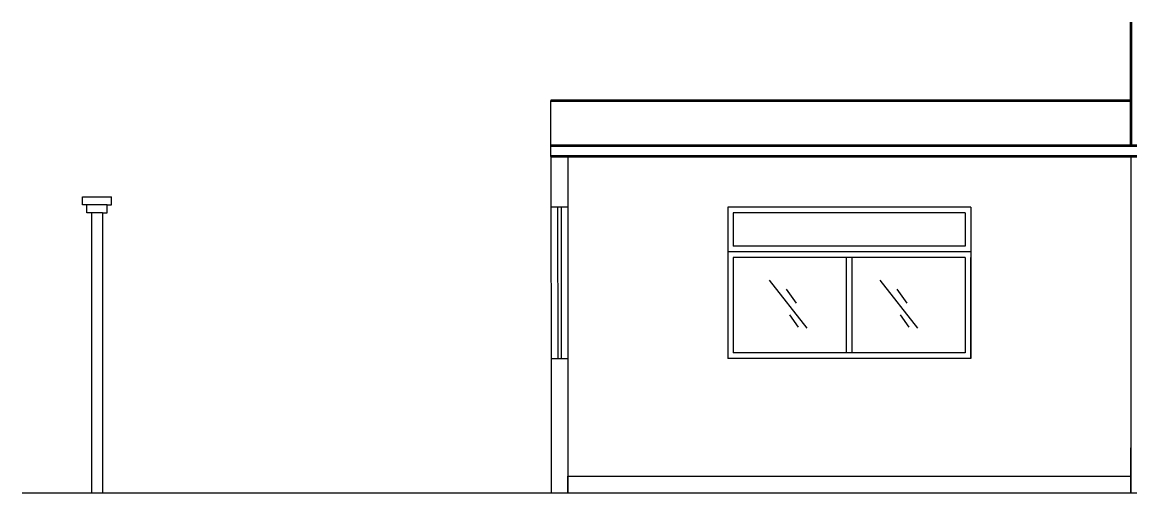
# Model space of a CAD drawing. Header units: centimetres. Extents: x 48 to 15845, y 265 to 7947.
# Drawn here: x 51.87 to 61.77, y 277.89 to 282.09 of the extents above; entities that cross this region are included whole.
import ezdxf

# ---------------------------------------------------------------- set-up
doc = ezdxf.new("R2010")
doc.units = ezdxf.units.CM
for name, color, linetype, lineweight in [('bajo', 152, 'Continuous', 13), ('carga', 10, 'Continuous', 35), ('LOSA', 122, 'Continuous', 60), ('PUERTAS Y VENTANAS', 210, 'Continuous', 5), ('TIERRA', 3, 'Continuous', 90)]:
    doc.layers.add(name, color=color, linetype=linetype, lineweight=lineweight)
doc.layers.add('MUEBLES', color=7, linetype='Continuous', lineweight=20, true_color=0xf79608)
doc.layers.add('niveles', color=7, linetype='Continuous', lineweight=5, true_color=0xf0c70f)

msp = doc.modelspace()

# ---------------------------------------------------------------- linework, layer by layer
at = {"layer": 'bajo', "linetype": 'ByBlock', "lineweight": -2}
msp.add_line((61.7652, 277.8913), (61.7652, 278.2913), dxfattribs=at)
at = {"layer": 'carga', "linetype": 'ByBlock', "lineweight": 25}
for p, q in [((56.5858, 280.8913), (56.5864, 280.4413)), ((56.7398, 280.8913), (56.7398, 280.4413)), ((56.5882, 279.0913), (56.5898, 277.8913)), ((56.7398, 279.0913), (56.7398, 277.8913))]:
    msp.add_line(p, q, dxfattribs=at)
at = {"layer": 'carga', "linetype": 'ByBlock', "lineweight": 30}
msp.add_line((61.7652, 280.8913), (61.7652, 277.8913), dxfattribs=at)
at = {"layer": 'LOSA', "linetype": 'ByBlock', "lineweight": 53}
for p, q in [((61.7652, 282.0913), (61.7652, 280.9913)), ((56.5858, 281.3913), (61.7652, 281.3913)), ((56.5858, 280.9913), (63.0692, 280.9913)), ((63.2192, 280.8913), (56.5858, 280.8913))]:
    msp.add_line(p, q, dxfattribs=at)
at = {"layer": 'LOSA', "linetype": 'ByBlock', "lineweight": 25}
for p, q in [((56.5858, 280.8913), (56.5858, 281.3913)), ((52.4048, 280.4613), (52.4048, 280.5313)), ((52.4048, 280.5313), (52.6648, 280.5313)), ((52.4448, 280.4613), (52.4048, 280.4613)), ((52.6248, 280.4613), (52.4448, 280.4613)), ((52.4448, 280.3913), (52.4448, 280.4613)), ((52.6248, 280.3913), (52.6248, 280.4613)), ((52.6248, 280.4613), (52.6648, 280.4613)), ((52.6648, 280.4613), (52.6648, 280.5313)), ((52.4848, 280.3913), (52.4448, 280.3913)), ((52.5848, 280.3913), (52.4848, 280.3913)), ((52.4848, 280.3913), (52.4848, 277.8913)), ((52.4848, 280.3913), (52.4848, 277.8913)), ((52.5848, 280.3913), (52.5848, 277.8913)), ((52.5848, 280.3913), (52.6248, 280.3913)), ((56.7398, 277.8913), (56.7398, 278.0413))]:
    msp.add_line(p, q, dxfattribs=at)
at = {"layer": 'LOSA', "linetype": 'ByBlock'}
msp.add_line((56.5898, 280.6913), (56.5858, 280.6913), dxfattribs=at)
at = {"layer": 'MUEBLES', "linetype": 'ByBlock', "lineweight": -2}
for p, q in [((58.8759, 279.3615), (58.5402, 279.7894)), ((59.8637, 279.3615), (59.528, 279.7894)), ((58.7801, 279.5845), (58.691, 279.7075)), ((59.7679, 279.5845), (59.6788, 279.7075)), ((58.7972, 279.3706), (58.7195, 279.4792)), ((59.7851, 279.3706), (59.7074, 279.4792))]:
    msp.add_line(p, q, dxfattribs=at)
at = {"layer": 'niveles', "linetype": 'ByBlock', "lineweight": 25}
msp.add_line((56.7398, 278.0413), (61.7652, 278.0413), dxfattribs=at)
at = {"layer": 'PUERTAS Y VENTANAS', "linetype": 'ByBlock', "lineweight": 25}
for p, q in [((56.5864, 280.4413), (56.5882, 279.0913)), ((56.7398, 280.4413), (56.5864, 280.4413)), ((56.6464, 280.4413), (56.6482, 279.0913)), ((56.6798, 280.4413), (56.6798, 279.0913)), ((56.7398, 280.4413), (56.7398, 279.0913)), ((56.5898, 279.0913), (56.7398, 279.0913))]:
    msp.add_line(p, q, dxfattribs=at)
at = {"layer": 'PUERTAS Y VENTANAS', "linetype": 'ByBlock', "lineweight": -2}
for p, q in [((58.1658, 280.4413), (58.1658, 279.0913)), ((60.3358, 280.4413), (58.1658, 280.4413)), ((60.3358, 280.4413), (60.3358, 279.0913)), ((60.2858, 280.3913), (58.2158, 280.3913)), ((58.2158, 280.3913), (58.2158, 280.0913)), ((60.2858, 280.3913), (60.2858, 280.0913)), ((60.3358, 280.0413), (58.1658, 280.0413)), ((60.2858, 280.0913), (58.2158, 280.0913)), ((60.2858, 279.9913), (58.2158, 279.9913)), ((58.2158, 279.9913), (58.2158, 279.1413)), ((59.2258, 279.1413), (59.2258, 279.9913)), ((59.2758, 279.1413), (59.2758, 279.9913)), ((60.2858, 279.9913), (60.2858, 279.1413)), ((60.3358, 279.0913), (60.3358, 279.9913)), ((60.3358, 279.0913), (58.1658, 279.0913)), ((60.2858, 279.1413), (58.2158, 279.1413))]:
    msp.add_line(p, q, dxfattribs=at)
at = {"layer": 'TIERRA', "linetype": 'ByBlock', "lineweight": 25}
msp.add_line((51.8664, 277.8913), (91.9268, 277.8913), dxfattribs=at)

doc.saveas('drawing.dxf')
